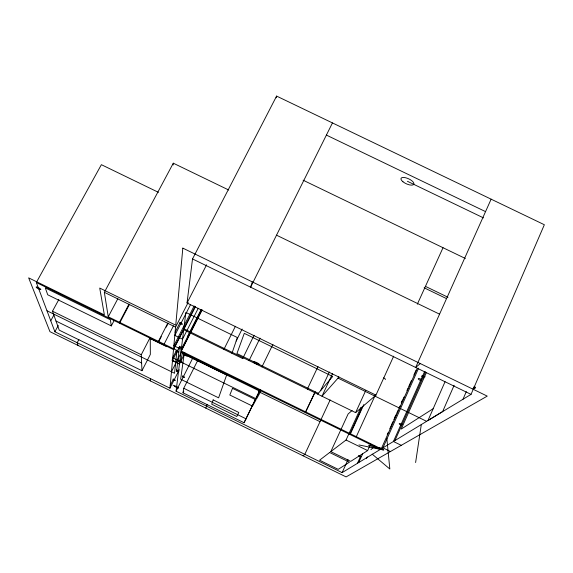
<?xml version="1.0" encoding="UTF-8"?>
<svg xmlns="http://www.w3.org/2000/svg" width="573" height="573" viewBox="0 0 573 573"><rect width="100%" height="100%" fill="white"/><g stroke="black" fill="none" stroke-linecap="round" stroke-linejoin="round"><path stroke-width="0.86" d="M173.211 164.945L173.297 163.19L228.713 190.007M158.435 192.342L101.378 164.68L36.328 282.51L54.893 331.774L169.945 388.193L173.497 349.609L195.429 306.756M188.188 302.444L175.56 327.111L173.576 348.756L195.013 306.691M176.656 370.831L179.428 346.837L172.494 360.474L179.464 363.884M393.672 356.17L375.945 395.134L187.034 303.002L192.521 258.939L276.601 96.092L544.35 224.738L471.027 394.382L342.124 472.625L176.069 391.194L180.968 351.815L202.025 310.158M417.251 368.503L381.246 448.874L181.075 350.955L183.711 329.754L242.701 358.569L254.075 335.255M415.611 462.533L421.305 424.564M260.285 389.776L244.062 422.724L183.016 392.813L183.747 388.279L198.208 359.486M276.165 97.804L276.601 96.092M205.836 408.112L207.218 404.517M224.193 348.448L223.907 349.394L235.41 326.259M252.335 281.916L250.602 287.188L332.455 122.93M231.958 353.326L237.358 337.547L185.867 312.421L183.833 328.737L355.604 412.639L375.945 395.134M242.701 358.569L243.059 357.667M462.991 399.266L466.3 391.617M454.124 385.307L442.65 411.55L427.981 420.51L445.056 381.697M424.579 371.605L393.415 441.489L401.272 445.328M394.919 440.58L425.56 371.813M426.47 372.386L401.222 429.077L433.181 408.692M401.222 402.962L402.318 400.52M387.248 434.477L387.978 432.844M389.805 428.776L391.259 425.517M392.355 423.075L393.085 421.449M393.816 419.816L396.007 414.931M396.731 413.305L398.192 410.046M398.923 408.42L400.018 405.978M401.845 401.902L404.029 397.017M406.952 390.507L408.048 388.064M408.771 386.431L411.328 380.737M413.885 375.036L416.07 370.151M418.619 368.138L382.929 447.857L390.442 451.531M491.133 199.168L415.661 367.458L420.303 363.576M357.452 463.321L360.467 456.638M358.705 462.554L362.63 453.88M352.087 410.469L348.112 413.985L330.814 451.624L350.712 461.372L367.644 450.586L370.53 444.182M366.527 458.5L367.264 456.874M391.466 424.858L392.569 422.423M394.417 418.362L395.893 415.11M356.306 436.676L375.587 394.453M417.316 304.213L443.029 247.708M342.124 472.625L348.033 459.618M355.604 412.639L365.667 390.671M330.814 451.624L346.042 440.014L360.926 407.46M362.301 406.873L349.738 434.37L350.454 433.811L363.805 404.602M332.591 373.546L321.983 396.215L338.034 378.116L338.793 376.497M330.141 399.954L304.829 454.332L303.117 455.829M314.735 392.541L305.294 412.632L315.322 391.839M320.651 390.585L329.368 372.006M317.994 366.562L307.357 389.074L307.98 388.279M244.062 422.724L258.96 391.925M272.898 344.352L261.947 366.892L262.384 366.011M249.047 360.589L260.035 338.163M236.162 341.042L242.114 329.024M183.016 392.791L183.804 391.23M176.069 391.194L192.986 357.616M187.751 337.232L196.238 320.515M198.258 316.532L200.285 312.557M181.075 350.955L202.018 309.692M171.456 371.755L181.276 352.395M172.487 360.589L179.449 363.998L184.964 353.018M170.195 385.5L173.29 379.383M169.945 388.193L179.234 369.821M176.255 350.884L172.745 357.788L179.793 361.241M198.258 308.26L182.536 339.173L174.801 335.391L190.58 304.514M172.802 358.727L172.029 360.245L179.449 363.998M187.264 336.996L201.008 309.929M201.488 309.52L181.276 349.344L173.855 345.712L194.14 305.932M175.094 332.233L179.829 322.964M164.114 344.129L173.497 325.829M187.034 303.002L206.617 264.769M141.968 370.71L150.341 354.436L150.255 337.311L141.259 354.708L141.968 370.71L59.248 330.155L52.48 311.218L58.847 299.514M167.803 323.143L158.442 341.358L158.413 342.239L161.278 336.659M166.191 327.104L168.24 323.129M128.975 304.177L119.449 322.284L119.564 323.229L129.562 304.227M111.305 325.908L110.36 319.741L45.296 287.911L47.731 294.794L111.305 325.908L114.206 320.414M46.979 310.774L174.55 373.267L176.993 350.432L108.254 316.805L117.83 298.726M78.881 339.553L77.19 342.711L78.014 345.426M108.254 316.805L104.35 292.323L173.297 163.19M54.893 331.774L58.288 325.493M50.753 320.801L54.113 314.627M317.65 394.095L332.712 376.482L244.284 333.35L236.928 353.577L318.309 393.329M370.903 449.676L374.771 446.059M369.313 446.181L371.347 444.849M358.949 444.942L380.422 449.375L180.968 351.815M368.468 445.221L380.422 449.375M326.395 135.085L485.553 211.623M407.439 181.297L483.483 217.89M303.088 180.187L465.376 258.495M425.445 286.357L447.993 297.272M424.142 287.789L446.589 298.655M276.523 235.181L439.563 314.169M192.521 258.939L471.027 394.382M338.034 378.116L426.634 421.327M104.35 292.323L175.56 327.111M36.328 282.51L173.497 349.609M184.069 354.816L186.941 356.22M149.94 338.478L166.707 346.679M258.387 391.531L320.028 421.685M346.042 440.014L367.644 450.586M52.48 311.218L141.259 354.708M55.982 321.023L141.624 362.988M183.747 388.279L246.204 418.899M173.096 385.292L177.773 387.584M372.185 454.138L389.826 469.008L386.818 438.302M113.44 319.34L113.576 320.3M150.377 378.595L150.391 380.923M176.155 350.296A2.614 0.48 26.8 0 1 178.604 352.03A2.614 0.48 26.8 0 1 176.047 351.313M179.729 322.248A2.908 0.594 27 0 1 182.436 324.239A2.908 0.594 27 0 1 179.593 323.516M173.196 378.918A2.306 0.372 26.7 0 1 175.352 380.393A2.306 0.372 26.7 0 1 173.11 379.706M360.195 456.982A2.493 0.423 25 0 1 358.39 455.886M358.963 455.614A2.493 0.423 25 0 1 361.04 456.445M182.486 375.845A2.299 0.387 26.6 0 1 184.621 377.32A2.299 0.387 26.6 0 1 182.364 376.647M176.57 370.344A2.328 0.394 26.7 0 1 178.74 371.848A2.328 0.394 26.7 0 1 176.477 371.175M176.62 369.929A2.328 0.394 26.7 0 1 178.797 371.433A2.328 0.394 26.7 0 1 176.52 370.76M179.335 346.25A2.579 0.487 26.8 0 1 181.741 347.969A2.579 0.487 26.8 0 1 179.22 347.274M473.62 387.248A3.846 0.981 23.4 0 1 472.961 388.616M474.093 386.274A3.861 0.988 23.4 0 1 475.597 387.842A3.861 0.988 23.4 0 1 473.549 387.9M383.588 377.851A2.736 0.645 24.6 0 1 385.271 379.491M401.472 425.388A2.944 0.609 24.5 0 1 399.274 423.633A2.944 0.609 24.5 0 1 402.669 424.607M420.94 380.694A2.894 0.709 24.1 0 1 418.254 378.689A2.894 0.709 24.1 0 1 421.685 379.484M423.827 377.829A2.929 0.731 24 0 1 421.685 375.974A2.929 0.731 24 0 1 425.123 376.826M182.823 248.123L175.739 325.185L99.731 288.061L104.365 314.899L28.65 277.862L49.951 331.667L346.106 476.908L487.243 396.115L182.823 248.123M184.134 354.193L180.645 379.226L218.607 397.827L226.672 374.928L184.134 354.193M182.364 353.326L180.452 361.764L256.539 399.001L260.636 391.617L182.364 353.326M213.142 399.89L211.724 404.216L236.799 416.507L238.805 412.467L213.142 399.89M232.509 388.358L229.823 395.005L252.507 406.107L255.973 399.847L232.509 388.358M329.661 452.498L319.562 460.205L338.206 469.344L349.437 462.189L329.661 452.498M37.102 287.961A2.686 0.473 28.1 0 0 40.855 289.501A2.686 0.473 28.1 0 0 37.496 287.245A2.686 0.473 28.1 0 0 37.102 287.961M254.921 362.931A3.015 0.616 26.1 0 0 259.333 364.564A3.015 0.616 26.1 0 0 255.694 362.122A3.015 0.616 26.1 0 0 254.921 362.931M175.388 386.754A2.321 0.365 26.6 0 0 178.661 388.05A2.321 0.365 26.6 0 0 175.71 386.209A2.321 0.365 26.6 0 0 175.388 386.754M379.677 448.616A2.786 0.509 24.8 0 0 383.767 450.07A2.786 0.509 24.8 0 0 380.307 447.936A2.786 0.509 24.8 0 0 379.677 448.616M402.969 181.777A7.048 2.758 24.5 0 0 413.785 184.356A7.048 2.758 24.5 0 0 405.591 177.73A7.048 2.758 24.5 0 0 402.969 181.777M178.432 361.004A2.621 0.466 26.7 0 0 182.135 362.415A2.621 0.466 26.7 0 0 178.812 360.288A2.621 0.466 26.7 0 0 178.432 361.004"/></g></svg>
